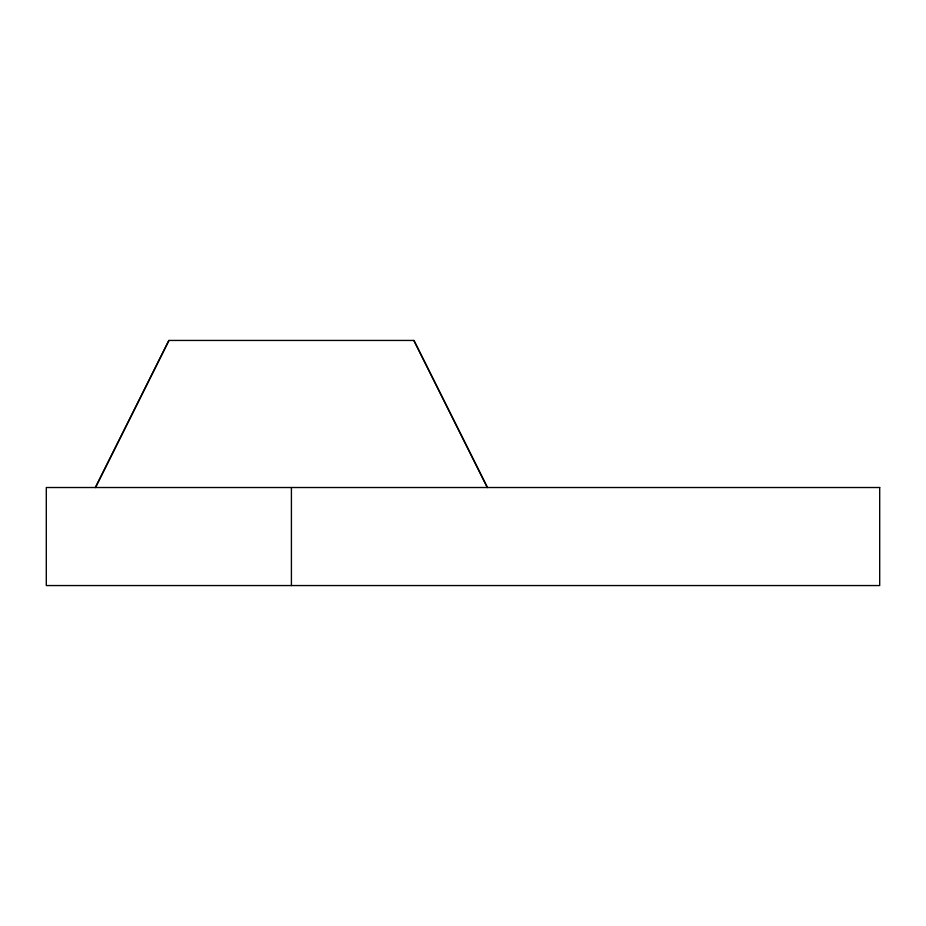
<?xml version="1.0" encoding="UTF-8"?>
<svg xmlns="http://www.w3.org/2000/svg" width="926" height="926" viewBox="0 0 926 926"><rect width="100%" height="100%" fill="white"/><g stroke="black" fill="none" stroke-linecap="round" stroke-linejoin="round"><path stroke-width="1.39" d="M95.32 487.516L168.856 340.444L413.98 340.444L487.516 487.516M95.552 487.516L169.007 340.444M413.829 340.444L487.273 487.516M291.412 487.516L291.412 585.556M879.7 487.516L46.3 487.516L46.3 585.556L879.7 585.556L879.7 487.516"/></g></svg>
